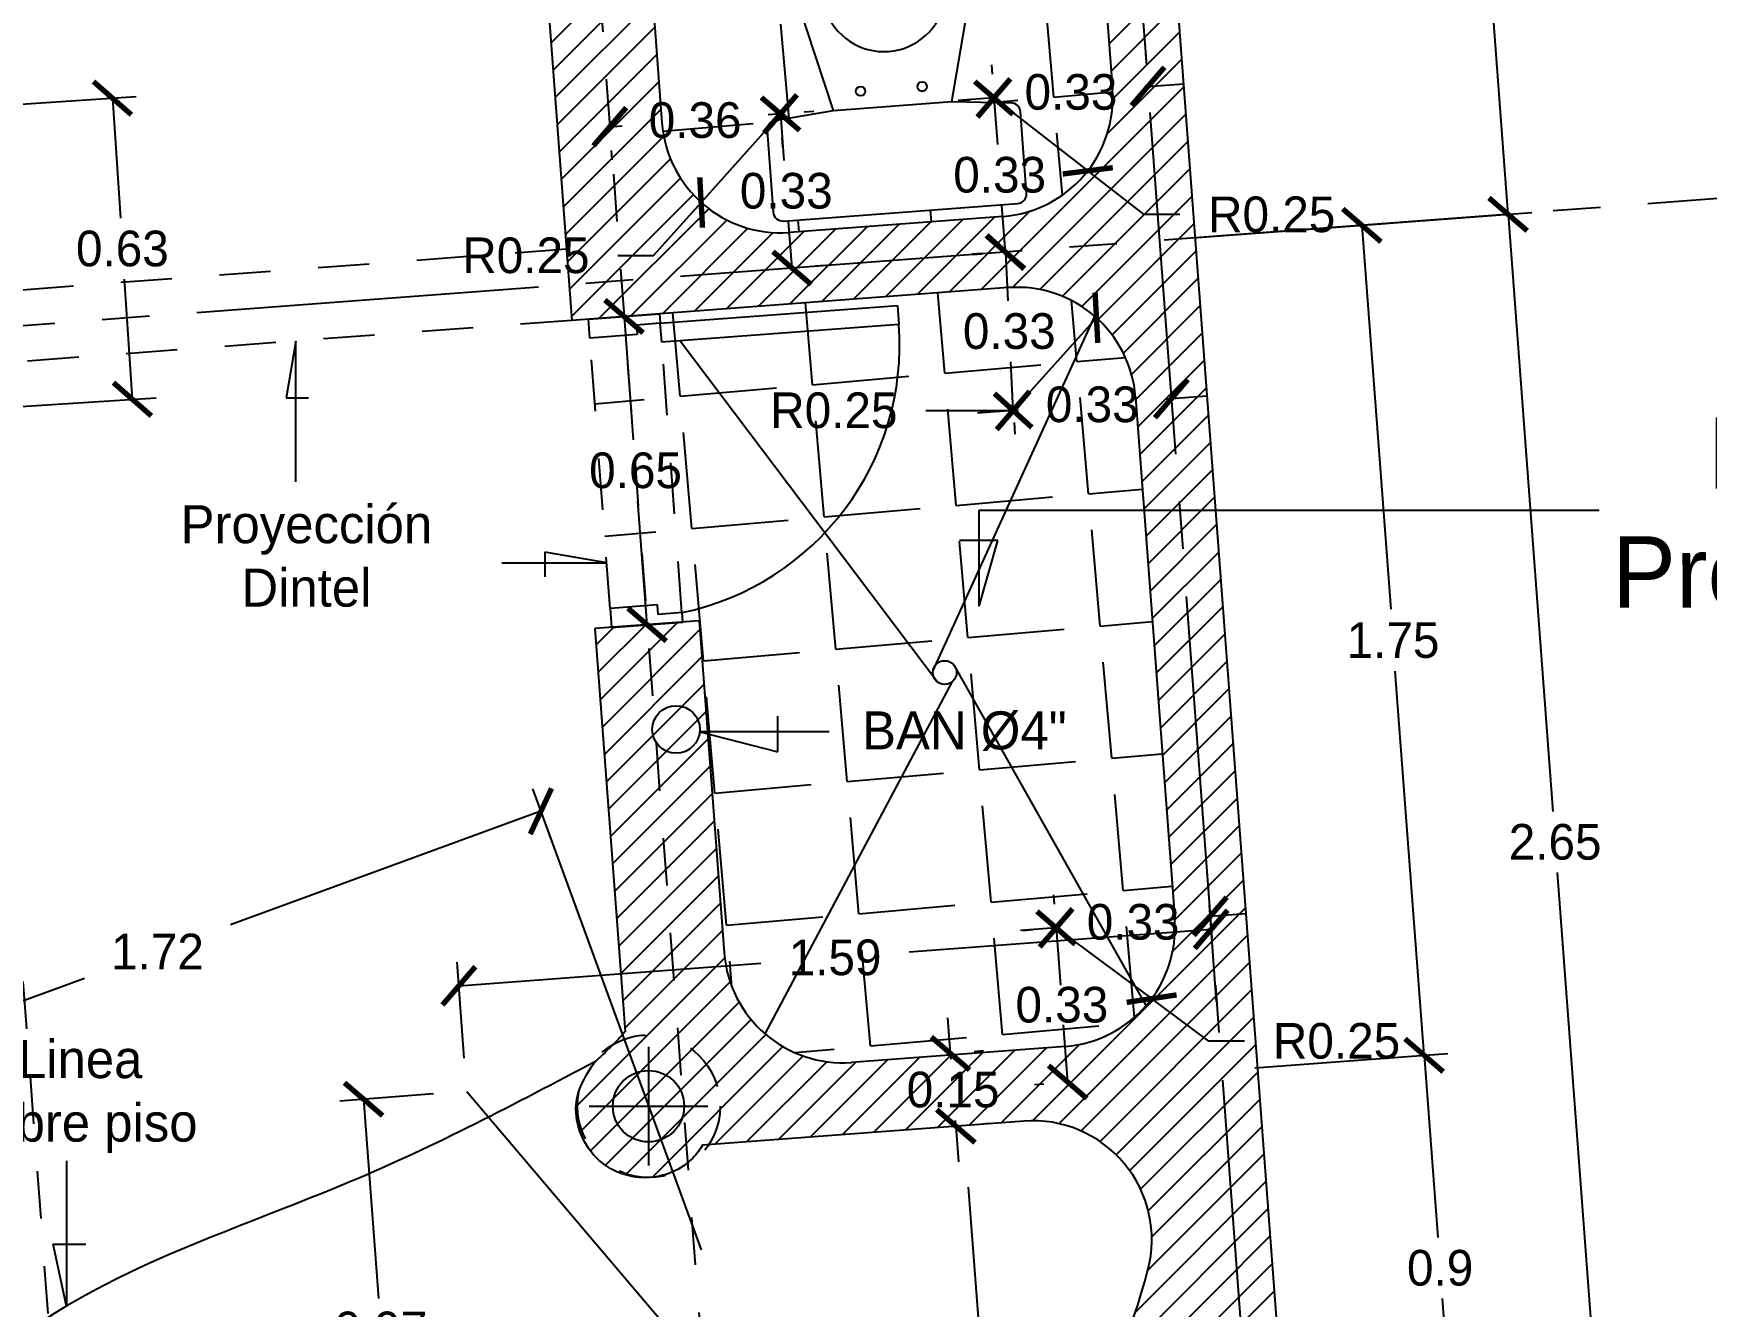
# Model space of a CAD drawing. Extents: x 132.5 to 215, y 54.5 to 129.7.
# Drawn here: x 158.165 to 161.683, y 117.435 to 120.112 of the extents above; entities that cross this region are included whole.
import ezdxf

# ---------------------------------------------------------------- set-up
doc = ezdxf.new("R2010")
doc.units = 0
doc.header["$LTSCALE"] = 0.06
doc.header["$MEASUREMENT"] = 0
doc.header["$PDMODE"] = 34
doc.header["$PDSIZE"] = -5
doc.linetypes.add('ACAD_ISO02W100', pattern=[15, 12, -3])
doc.linetypes.add('ACAD_ISO04W100', pattern=[30.5, 24, -3, 0.5, -3])
doc.layers.get('0').update_dxf_attribs({"linetype": 'CONTINUOUS'})
doc.layers.get('DEFPOINTS').update_dxf_attribs({"linetype": 'CONTINUOUS'})
for name, color, linetype in [('CARPINTERIA', 2, 'CONTINUOUS'), ('COTAS', 7, 'CONTINUOUS'), ('EJES', 1, 'ACAD_ISO04W100'), ('L005', 46, 'CONTINUOUS'), ('L01', 21, 'CONTINUOUS'), ('L02', 2, 'CONTINUOUS'), ('L025', 4, 'CONTINUOUS'), ('L05', 3, 'CONTINUOUS'), ('L07', 20, 'CONTINUOUS'), ('PROY', 9, 'ACAD_ISO02W100')]:
    doc.layers.add(name, color=color, linetype=linetype)
doc.styles.add('STYLE3', font='stylu.ttf')
doc.styles.add('STYLE4', font='stylu.ttf')
doc.dimstyles.new('ISO-25', dxfattribs={"dimtxt": 0.075, "dimasz": 0.075, "dimexe": 0.05, "dimexo": 0.07, "dimgap": 0.025, "dimtad": 0, "dimtih": 1, "dimtoh": 1, "dimdsep": 46, "dimtxsty": 'STYLE3', "dimblk1": 'ARCHTICK', "dimblk2": 'ARCHTICK', "dimsah": 1, "dimcen": 1, "dimadec": 0, "dimazin": 0, "dimtfac": 1, "dimtmove": 1, "dimatfit": 3, "dimldrblk": 'ARCHTICK', "dimfxl": 1, "dimtolj": 1, "dimtzin": 0, "dimarcsym": 0})
pattern_1 = [(5, (1.22652, 29.5673), (-0.02432735, 0.27806285), [0.203, -0.076125]), (95, (1.22652, 29.5673), (-0.27806285, -0.02432735), [0.203, -0.076125])]

# ---------------------------------------------------------------- blocks, each defined once
blk = doc.blocks.new('_ARCHTICK')
at = {"color": 0, "linetype": 'ByBlock', "const_width": 0.15}
blk.add_lwpolyline([(-0.5, -0.5), (0.5, 0.5)], dxfattribs=at)
blk = doc.blocks.new('*D75')
at = {"color": 0, "linetype": 'ByBlock'}
for p, q in [((158.3431, 87.9864), (157.9885, 88.9557)), ((158.0056, 88.9088), (157.3529, 88.67)), ((156.393, 88.3188), (157.0457, 88.5576)), ((156.7304, 87.3964), (156.3758, 88.3657))]:
    blk.add_line(p, q, dxfattribs=at)
at = {"layer": 'DEFPOINTS', "color": 0, "linetype": 'ByBlock'}
for p in [(158.0056, 88.9088), (158.3672, 87.9207), (156.7545, 87.3307)]:
    blk.add_point(p, dxfattribs=at)
at = {"color": 0, "linetype": 'ByBlock', "xscale": 0.075, "yscale": 0.075, "zscale": 0.075}
for p, rotation in [((158.0056, 88.9088), 20.09609584950125), ((156.393, 88.3188), 200.0960958495012)]:
    blk.add_blockref('_ARCHTICK', p, dxfattribs=dict(at, rotation=rotation))
at = {"color": 0, "linetype": 'ByBlock', "insert": (157.1993, 88.6138), "char_height": 0.075, "attachment_point": 5, "style": 'STYLE3'}
blk.add_mtext('\\A1;1.72', dxfattribs=at)
blk = doc.blocks.new('*D33')
at = {"color": 0, "linetype": 'ByBlock'}
for p, q in [((159.4079, 88.7577), (159.4094, 88.7378)), ((159.0839, 88.7334), (159.0853, 88.7135)), ((159.0891, 88.6636), (159.0143, 88.658)), ((159.0891, 88.6636), (159.096, 88.6641)), ((159.4132, 88.6879), (159.4063, 88.6874)), ((159.4132, 88.6879), (159.488, 88.6935))]:
    blk.add_line(p, q, dxfattribs=at)
at = {"layer": 'DEFPOINTS', "color": 0, "linetype": 'ByBlock'}
for p in [(159.0891, 88.6636), (159.4132, 88.6879), (159.4132, 88.6879)]:
    blk.add_point(p, dxfattribs=at)
at = {"color": 0, "linetype": 'ByBlock', "xscale": 0.075, "yscale": 0.075, "zscale": 0.075}
for p, rotation in [((159.4132, 88.6879), 184.2891533288215), ((159.0891, 88.6636), 4.28915332882152)]:
    blk.add_blockref('_ARCHTICK', p, dxfattribs=dict(at, rotation=rotation))
at = {"color": 0, "linetype": 'ByBlock', "insert": (159.2511, 88.6758), "char_height": 0.075, "attachment_point": 5, "style": 'STYLE3'}
blk.add_mtext('\\A1;0.33', dxfattribs=at)
blk = doc.blocks.new('*D41')
at = {"color": 0, "linetype": 'ByBlock'}
for p, q in [((159.0891, 88.6636), (159.0981, 88.5432)), ((159.0193, 88.6584), (159.0392, 88.6599)), ((159.1134, 88.3395), (159.1044, 88.4599)), ((159.0436, 88.3343), (159.0635, 88.3358))]:
    blk.add_line(p, q, dxfattribs=at)
at = {"layer": 'DEFPOINTS', "color": 0, "linetype": 'ByBlock'}
for p in [(159.0891, 88.6636), (159.1134, 88.3395), (159.1134, 88.3395)]:
    blk.add_point(p, dxfattribs=at)
at = {"color": 0, "linetype": 'ByBlock', "xscale": 0.075, "yscale": 0.075, "zscale": 0.075}
for p, rotation in [((159.0891, 88.6636), 94.2891533288315), ((159.1134, 88.3395), 274.2891533288315)]:
    blk.add_blockref('_ARCHTICK', p, dxfattribs=dict(at, rotation=rotation))
at = {"color": 0, "linetype": 'ByBlock', "insert": (159.1012, 88.5016), "char_height": 0.075, "attachment_point": 5, "style": 'STYLE3'}
blk.add_mtext('\\A1;0.33', dxfattribs=at)
blk = doc.blocks.new('*D37')
at = {"color": 0, "linetype": 'ByBlock'}
for p, q in [((157.8498, 88.3196), (158.8079, 87.1908)), ((158.9049, 87.0765), (158.8079, 87.1908)), ((159.0883, 87.0765), (158.9049, 87.0765))]:
    blk.add_line(p, q, dxfattribs=at)
at = {"layer": 'DEFPOINTS', "color": 0, "linetype": 'ByBlock'}
for p in [(157.8498, 88.3196), (158.8079, 87.1908)]:
    blk.add_point(p, dxfattribs=at)
at = {"color": 0, "linetype": 'ByBlock', "xscale": 0.075, "yscale": 0.075, "zscale": 0.075, "rotation": 130.3237514933066}
blk.add_blockref('_ARCHTICK', (158.8079, 87.1908), dxfattribs=at)
at = {"color": 0, "linetype": 'ByBlock', "insert": (159.2802, 87.0765), "char_height": 0.075, "attachment_point": 5, "style": 'STYLE3'}
blk.add_mtext('\\A1;R1.48', dxfattribs=at)
blk = doc.blocks.new('*D36')
at = {"color": 0, "linetype": 'ByBlock'}
for p, q in [((159.4267, 88.508), (159.4115, 88.7103)), ((159.4152, 88.6604), (158.7804, 88.6128)), ((157.8446, 88.3894), (157.8294, 88.5916)), ((157.8332, 88.5418), (158.468, 88.5894))]:
    blk.add_line(p, q, dxfattribs=at)
at = {"layer": 'DEFPOINTS', "color": 0, "linetype": 'ByBlock'}
for p in [(159.4152, 88.6604), (159.4319, 88.4382), (157.8498, 88.3196)]:
    blk.add_point(p, dxfattribs=at)
at = {"color": 0, "linetype": 'ByBlock', "xscale": 0.075, "yscale": 0.075, "zscale": 0.075}
for p, rotation in [((159.4152, 88.6604), 4.289153328820447), ((157.8332, 88.5418), 184.2891533288204)]:
    blk.add_blockref('_ARCHTICK', p, dxfattribs=dict(at, rotation=rotation))
at = {"color": 0, "linetype": 'ByBlock', "insert": (158.6242, 88.6011), "char_height": 0.075, "attachment_point": 5, "style": 'STYLE3'}
blk.add_mtext('\\A1;1.59', dxfattribs=at)
blk = doc.blocks.new('PUNTO')
at = {"layer": 'COTAS'}
for p, q in [((-0.0007, 0.125), (-0.0007, -0.125)), ((-0.1257, 0), (0.1243, 0))]:
    blk.add_line(p, q, dxfattribs=at)
blk.add_circle((-0.0007, 0), 0.075, dxfattribs=at)
blk = doc.blocks.new('*D48')
at = {"color": 0, "linetype": 'ByBlock'}
for p, q in [((158.8668, 88.3995), (158.8612, 88.4743)), ((158.8668, 88.3995), (158.8677, 88.3875)), ((158.9366, 88.4047), (158.9167, 88.4032)), ((158.8783, 88.2467), (158.8774, 88.2587)), ((158.8783, 88.2467), (158.8839, 88.1719)), ((158.9481, 88.2519), (158.9281, 88.2504))]:
    blk.add_line(p, q, dxfattribs=at)
at = {"layer": 'DEFPOINTS', "color": 0, "linetype": 'ByBlock'}
for p in [(158.8668, 88.3995), (158.8783, 88.2467), (158.8783, 88.2467)]:
    blk.add_point(p, dxfattribs=at)
at = {"color": 0, "linetype": 'ByBlock', "xscale": 0.075, "yscale": 0.075, "zscale": 0.075}
for p, rotation in [((158.8668, 88.3995), 274.2891533287979), ((158.8783, 88.2467), 94.28915332879782)]:
    blk.add_blockref('_ARCHTICK', p, dxfattribs=dict(at, rotation=rotation))
at = {"color": 0, "linetype": 'ByBlock', "insert": (158.8725, 88.3231), "char_height": 0.075, "attachment_point": 5, "style": 'STYLE3'}
blk.add_mtext('\\A1;0.15', dxfattribs=at)
blk = doc.blocks.new('*D45')
at = {"color": 0, "linetype": 'ByBlock'}
for p, q in [((157.78, 88.3143), (157.5828, 88.2995)), ((157.6327, 88.3033), (157.6641, 87.8842)), ((157.7054, 87.3342), (157.6739, 87.7533)), ((157.8527, 87.3452), (157.6555, 87.3304))]:
    blk.add_line(p, q, dxfattribs=at)
at = {"layer": 'DEFPOINTS', "color": 0, "linetype": 'ByBlock'}
for p in [(157.8498, 88.3196), (157.7054, 87.3342), (157.9225, 87.3504)]:
    blk.add_point(p, dxfattribs=at)
at = {"color": 0, "linetype": 'ByBlock', "xscale": 0.075, "yscale": 0.075, "zscale": 0.075}
for p, rotation in [((157.6327, 88.3033), 94.28915332881816), ((157.7054, 87.3342), 274.2891533288181)]:
    blk.add_blockref('_ARCHTICK', p, dxfattribs=dict(at, rotation=rotation))
at = {"color": 0, "linetype": 'ByBlock', "insert": (157.669, 87.8187), "char_height": 0.075, "attachment_point": 5, "style": 'STYLE3'}
blk.add_mtext('\\A1;0.97', dxfattribs=at)
blk = doc.blocks.new('*D28')
at = {"color": 0, "linetype": 'ByBlock'}
for p, q in [((159.0891, 88.6636), (159.29, 88.5148)), ((159.4105, 88.4255), (159.29, 88.5148)), ((159.4855, 88.4255), (159.4105, 88.4255))]:
    blk.add_line(p, q, dxfattribs=at)
at = {"layer": 'DEFPOINTS', "color": 0, "linetype": 'ByBlock'}
for p in [(159.0891, 88.6636), (159.29, 88.5148)]:
    blk.add_point(p, dxfattribs=at)
at = {"color": 0, "linetype": 'ByBlock', "xscale": 0.075, "yscale": 0.075, "zscale": 0.075, "rotation": 143.4648421604931}
blk.add_blockref('_ARCHTICK', (159.29, 88.5148), dxfattribs=at)
at = {"color": 0, "linetype": 'ByBlock', "insert": (159.6788, 88.4255), "char_height": 0.075, "attachment_point": 5, "style": 'STYLE3'}
blk.add_mtext('\\A1;R0.25', dxfattribs=at)
blk = doc.blocks.new('*D61')
at = {"color": 0, "linetype": 'ByBlock'}
for p, q in [((158.8884, 90.4035), (158.9083, 90.405)), ((158.9582, 90.4087), (158.9655, 90.3108)), ((158.9825, 90.0846), (158.9752, 90.1825)), ((158.9127, 90.0794), (158.9327, 90.0809))]:
    blk.add_line(p, q, dxfattribs=at)
at = {"layer": 'DEFPOINTS', "color": 0, "linetype": 'ByBlock'}
for p in [(158.9582, 90.4087), (158.9825, 90.0846), (158.9825, 90.0846)]:
    blk.add_point(p, dxfattribs=at)
at = {"color": 0, "linetype": 'ByBlock', "xscale": 0.075, "yscale": 0.075, "zscale": 0.075}
for p, rotation in [((158.9582, 90.4087), 94.2891533288315), ((158.9825, 90.0846), 274.2891533288315)]:
    blk.add_blockref('_ARCHTICK', p, dxfattribs=dict(at, rotation=rotation))
at = {"color": 0, "linetype": 'ByBlock', "insert": (158.9704, 90.2467), "char_height": 0.075, "attachment_point": 5, "style": 'STYLE3'}
blk.add_mtext('\\A1;0.33', dxfattribs=at)
blk = doc.blocks.new('*D59')
at = {"color": 0, "linetype": 'ByBlock'}
for p, q in [((158.9987, 89.7515), (159.1739, 89.9465)), ((158.815, 89.7515), (158.9987, 89.7515))]:
    blk.add_line(p, q, dxfattribs=at)
at = {"layer": 'DEFPOINTS', "color": 0, "linetype": 'ByBlock'}
for p in [(159.1739, 89.9465), (159.0068, 89.7605)]:
    blk.add_point(p, dxfattribs=at)
at = {"color": 0, "linetype": 'ByBlock', "xscale": 0.075, "yscale": 0.075, "zscale": 0.075, "rotation": 48.07205173193396}
blk.add_blockref('_ARCHTICK', (159.1739, 89.9465), dxfattribs=at)
at = {"color": 0, "linetype": 'ByBlock', "insert": (158.6217, 89.7515), "char_height": 0.075, "attachment_point": 5, "style": 'STYLE3'}
blk.add_mtext('\\A1;R0.25', dxfattribs=at)
blk = doc.blocks.new('*D58')
at = {"color": 0, "linetype": 'ByBlock'}
for p, q in [((158.9126, 90.0812), (158.9326, 90.0822)), ((158.9825, 90.0846), (158.9875, 89.9822)), ((158.9987, 89.7515), (158.9937, 89.8539)), ((158.9287, 89.7481), (158.9487, 89.749))]:
    blk.add_line(p, q, dxfattribs=at)
at = {"layer": 'DEFPOINTS', "color": 0, "linetype": 'ByBlock'}
for p in [(158.9825, 90.0846), (158.9825, 90.0846), (158.9987, 89.7515)]:
    blk.add_point(p, dxfattribs=at)
at = {"color": 0, "linetype": 'ByBlock', "xscale": 0.075, "yscale": 0.075, "zscale": 0.075}
for p, rotation in [((158.9825, 90.0846), 92.77555491926194), ((158.9987, 89.7515), 272.7755549192619)]:
    blk.add_blockref('_ARCHTICK', p, dxfattribs=dict(at, rotation=rotation))
at = {"color": 0, "linetype": 'ByBlock', "insert": (158.9906, 89.918), "char_height": 0.075, "attachment_point": 5, "style": 'STYLE3'}
blk.add_mtext('\\A1;0.33', dxfattribs=at)
blk = doc.blocks.new('*D35')
at = {"color": 0, "linetype": 'ByBlock'}
for p, q in [((159.2771, 90.5028), (159.2786, 90.4829)), ((158.953, 90.4785), (158.9545, 90.4586)), ((159.2823, 90.433), (159.2754, 90.4325)), ((159.2823, 90.433), (159.3571, 90.4386)), ((158.9582, 90.4087), (158.8834, 90.4031)), ((158.9582, 90.4087), (158.9651, 90.4092))]:
    blk.add_line(p, q, dxfattribs=at)
at = {"layer": 'DEFPOINTS', "color": 0, "linetype": 'ByBlock'}
for p in [(159.2823, 90.433), (159.2823, 90.433), (158.9582, 90.4087)]:
    blk.add_point(p, dxfattribs=at)
at = {"color": 0, "linetype": 'ByBlock', "xscale": 0.075, "yscale": 0.075, "zscale": 0.075}
for p, rotation in [((159.2823, 90.433), 184.28915332881), ((158.9582, 90.4087), 4.289153328810009)]:
    blk.add_blockref('_ARCHTICK', p, dxfattribs=dict(at, rotation=rotation))
at = {"color": 0, "linetype": 'ByBlock', "insert": (159.1203, 90.4209), "char_height": 0.075, "attachment_point": 5, "style": 'STYLE3'}
blk.add_mtext('\\A1;0.33', dxfattribs=at)
blk = doc.blocks.new('*D34')
at = {"color": 0, "linetype": 'ByBlock'}
for p, q in [((159.3315, 89.7764), (159.3202, 89.7756)), ((159.3315, 89.7764), (159.4063, 89.782)), ((158.9987, 89.7515), (158.9239, 89.7458)), ((158.9987, 89.7515), (159.01, 89.7523)), ((159.0006, 89.7262), (159.0024, 89.7016)), ((159.3334, 89.7511), (159.3353, 89.7266))]:
    blk.add_line(p, q, dxfattribs=at)
at = {"layer": 'DEFPOINTS', "color": 0, "linetype": 'ByBlock'}
for p in [(158.9953, 89.796), (159.3282, 89.8209), (159.3315, 89.7764)]:
    blk.add_point(p, dxfattribs=at)
at = {"color": 0, "linetype": 'ByBlock', "xscale": 0.075, "yscale": 0.075, "zscale": 0.075}
for p, rotation in [((158.9987, 89.7515), 4.289153328825357), ((159.3315, 89.7764), 184.2891533288253)]:
    blk.add_blockref('_ARCHTICK', p, dxfattribs=dict(at, rotation=rotation))
at = {"color": 0, "linetype": 'ByBlock', "insert": (159.1651, 89.7639), "char_height": 0.075, "attachment_point": 5, "style": 'STYLE3'}
blk.add_mtext('\\A1;0.33', dxfattribs=at)
blk = doc.blocks.new('*D30')
at = {"color": 0, "linetype": 'ByBlock'}
for p, q in [((158.9582, 90.4087), (159.1557, 90.2554)), ((159.2742, 90.1634), (159.1557, 90.2554)), ((159.3492, 90.1634), (159.2742, 90.1634))]:
    blk.add_line(p, q, dxfattribs=at)
at = {"layer": 'DEFPOINTS', "color": 0, "linetype": 'ByBlock'}
for p in [(158.9582, 90.4087), (159.1557, 90.2554)]:
    blk.add_point(p, dxfattribs=at)
at = {"color": 0, "linetype": 'ByBlock', "xscale": 0.075, "yscale": 0.075, "zscale": 0.075, "rotation": 142.1745621230208}
blk.add_blockref('_ARCHTICK', (159.1557, 90.2554), dxfattribs=at)
at = {"color": 0, "linetype": 'ByBlock', "insert": (159.5425, 90.1634), "char_height": 0.075, "attachment_point": 5, "style": 'STYLE3'}
blk.add_mtext('\\A1;R0.25', dxfattribs=at)
blk = doc.blocks.new('S-ROY-P')
for p, q in [((-0.267, -0.03), (-0.267, -0.2019)), ((0.247, -0.01), (-0.247, -0.01)), ((0.267, -0.2019), (0.267, -0.03)), ((-0.125, -0.234), (-0.249, -0.2218)), ((-0.125, -0.234), (-0.1825, -0.4669)), ((0.125, -0.234), (-0.125, -0.234)), ((0.249, -0.2218), (0.125, -0.234)), ((0.125, -0.234), (0.1825, -0.4669)), ((-0.134, -0.4789), (-0.1261, -0.4475)), ((0.134, -0.4789), (0.1261, -0.4475)), ((0.1261, -0.4475), (0.1261, -0.4475))]:
    blk.add_line(p, q)
for centre in [(-0.065, -0.27), (0.065, -0.27)]:
    blk.add_circle(centre, 0.01)
for centre, radius, start, end in [((-0.247, -0.03), 0.02, 90, 180), ((0.247, -0.03), 0.02, 0, 90), ((-0.247, -0.2019), 0.02, 180, 264.3693), ((0.247, -0.2019), 0.02, 275.6307, 0), ((0, -0.479), 0.13, 90, 165.9713), ((0, -0.479), 0.13, 14.0287, 90), ((0, -0.512), 0.188, 166.1294, 13.8706), ((0, -0.512), 0.138, 166.1294, 270), ((0, -0.512), 0.138, 270, 13.8706)]:
    blk.add_arc(centre, radius, start, end)
blk = doc.blocks.new('*D69')
at = {"color": 0, "linetype": 'ByBlock'}
for p, q in [((158.1106, 89.944), (158.1305, 89.9455)), ((158.1804, 89.9492), (158.1999, 89.6896)), ((158.229, 89.3011), (158.2095, 89.5608)), ((158.1592, 89.2958), (158.1791, 89.2973))]:
    blk.add_line(p, q, dxfattribs=at)
at = {"layer": 'DEFPOINTS', "color": 0, "linetype": 'ByBlock'}
for p in [(158.1804, 89.9492), (158.229, 89.3011), (158.229, 89.3011)]:
    blk.add_point(p, dxfattribs=at)
at = {"color": 0, "linetype": 'ByBlock', "xscale": 0.075, "yscale": 0.075, "zscale": 0.075}
for p, rotation in [((158.1804, 89.9492), 94.28915332882221), ((158.229, 89.3011), 274.2891533288222)]:
    blk.add_blockref('_ARCHTICK', p, dxfattribs=dict(at, rotation=rotation))
at = {"color": 0, "linetype": 'ByBlock', "insert": (158.2047, 89.6252), "char_height": 0.075, "attachment_point": 5, "style": 'STYLE3'}
blk.add_mtext('\\A1;0.65', dxfattribs=at)
blk = doc.blocks.new('*D68')
at = {"color": 0, "linetype": 'ByBlock'}
for p, q in [((156.8486, 90.3912), (157.1545, 90.4115)), ((157.1046, 90.4082), (157.1213, 90.1558)), ((157.1465, 89.7751), (157.1298, 90.0274)), ((156.8905, 89.7582), (157.1964, 89.7784))]:
    blk.add_line(p, q, dxfattribs=at)
at = {"layer": 'DEFPOINTS', "color": 0, "linetype": 'ByBlock'}
for p in [(156.7788, 90.3866), (157.1465, 89.7751), (156.8206, 89.7535)]:
    blk.add_point(p, dxfattribs=at)
at = {"color": 0, "linetype": 'ByBlock', "xscale": 0.075, "yscale": 0.075, "zscale": 0.075}
for p, rotation in [((157.1046, 90.4082), 93.78258781959275), ((157.1465, 89.7751), 273.7825878195928)]:
    blk.add_blockref('_ARCHTICK', p, dxfattribs=dict(at, rotation=rotation))
at = {"color": 0, "linetype": 'ByBlock', "insert": (157.1255, 90.0916), "char_height": 0.075, "attachment_point": 5, "style": 'STYLE3'}
blk.add_mtext('\\A1;0.63', dxfattribs=at)
blk = doc.blocks.new('*D62')
at = {"color": 0, "linetype": 'ByBlock'}
for p, q in [((158.5095, 90.3751), (158.5168, 90.2771)), ((158.5793, 90.3803), (158.5593, 90.3788)), ((158.5338, 90.051), (158.5264, 90.1489)), ((158.6036, 90.0562), (158.5836, 90.0547))]:
    blk.add_line(p, q, dxfattribs=at)
at = {"layer": 'DEFPOINTS', "color": 0, "linetype": 'ByBlock'}
for p in [(158.5095, 90.3751), (158.5338, 90.051), (158.5338, 90.051)]:
    blk.add_point(p, dxfattribs=at)
at = {"color": 0, "linetype": 'ByBlock', "xscale": 0.075, "yscale": 0.075, "zscale": 0.075}
for p, rotation in [((158.5095, 90.3751), 94.2891533288315), ((158.5338, 90.051), 274.2891533288315)]:
    blk.add_blockref('_ARCHTICK', p, dxfattribs=dict(at, rotation=rotation))
at = {"color": 0, "linetype": 'ByBlock', "insert": (158.5216, 90.213), "char_height": 0.075, "attachment_point": 5, "style": 'STYLE3'}
blk.add_mtext('\\A1;0.33', dxfattribs=at)
blk = doc.blocks.new('*D60')
at = {"color": 0, "linetype": 'ByBlock'}
for p, q in [((158.5095, 90.3751), (158.3426, 90.1889)), ((158.2424, 90.0772), (158.3426, 90.1889)), ((158.1674, 90.0772), (158.2424, 90.0772))]:
    blk.add_line(p, q, dxfattribs=at)
at = {"layer": 'DEFPOINTS', "color": 0, "linetype": 'ByBlock'}
for p in [(158.5095, 90.3751), (158.3426, 90.1889)]:
    blk.add_point(p, dxfattribs=at)
at = {"color": 0, "linetype": 'ByBlock', "xscale": 0.075, "yscale": 0.075, "zscale": 0.075, "rotation": 48.12254380582848}
blk.add_blockref('_ARCHTICK', (158.3426, 90.1889), dxfattribs=at)
at = {"color": 0, "linetype": 'ByBlock', "insert": (157.9741, 90.0772), "char_height": 0.075, "attachment_point": 5, "style": 'STYLE3'}
blk.add_mtext('\\A1;R0.25', dxfattribs=at)
blk = doc.blocks.new('*D55')
at = {"color": 0, "linetype": 'ByBlock'}
for p, q in [((158.5095, 90.3751), (158.4832, 90.3731)), ((158.1505, 90.3481), (158.1768, 90.3501)), ((158.5147, 90.3052), (158.5132, 90.3252)), ((158.1557, 90.2783), (158.1542, 90.2983))]:
    blk.add_line(p, q, dxfattribs=at)
at = {"layer": 'DEFPOINTS', "color": 0, "linetype": 'ByBlock'}
for p in [(158.5095, 90.3751), (158.1505, 90.3481), (158.1505, 90.3481)]:
    blk.add_point(p, dxfattribs=at)
at = {"color": 0, "linetype": 'ByBlock', "xscale": 0.075, "yscale": 0.075, "zscale": 0.075}
for p, rotation in [((158.1505, 90.3481), 184.2891533288109), ((158.5095, 90.3751), 4.289153328810889)]:
    blk.add_blockref('_ARCHTICK', p, dxfattribs=dict(at, rotation=rotation))
at = {"color": 0, "linetype": 'ByBlock', "insert": (158.33, 90.3616), "char_height": 0.075, "attachment_point": 5, "style": 'STYLE3'}
blk.add_mtext('\\A1;0.36', dxfattribs=at)
blk = doc.blocks.new('*D190')
at = {"color": 0, "linetype": 'ByBlock'}
for p, q in [((159.3764, 90.1142), (159.782, 90.1446)), ((159.7321, 90.1408), (159.7927, 89.3335)), ((159.863, 88.3957), (159.8024, 89.2031)), ((159.5073, 88.3691), (159.9129, 88.3995))]:
    blk.add_line(p, q, dxfattribs=at)
at = {"layer": 'DEFPOINTS', "color": 0, "linetype": 'ByBlock'}
for p in [(159.3066, 90.1089), (159.863, 88.3957), (159.4375, 88.3638)]:
    blk.add_point(p, dxfattribs=at)
at = {"color": 0, "linetype": 'ByBlock', "xscale": 0.075, "yscale": 0.075, "zscale": 0.075}
for p, rotation in [((159.7321, 90.1408), 94.28915332881647), ((159.863, 88.3957), 274.2891533288165)]:
    blk.add_blockref('_ARCHTICK', p, dxfattribs=dict(at, rotation=rotation))
at = {"color": 0, "linetype": 'ByBlock', "insert": (159.7976, 89.2683), "char_height": 0.075, "attachment_point": 5, "style": 'STYLE3'}
blk.add_mtext('\\A1;1.75', dxfattribs=at)
blk = doc.blocks.new('*D189')
at = {"color": 0, "linetype": 'ByBlock'}
for p, q in [((160.0395, 90.1639), (160.1337, 88.9081)), ((160.2375, 87.5241), (160.1433, 88.7799)), ((159.5744, 87.4743), (160.2874, 87.5278))]:
    blk.add_line(p, q, dxfattribs=at)
at = {"layer": 'DEFPOINTS', "color": 0, "linetype": 'ByBlock'}
for p in [(159.3066, 90.1089), (160.2375, 87.5241), (159.5046, 87.4691)]:
    blk.add_point(p, dxfattribs=at)
at = {"color": 0, "linetype": 'ByBlock', "xscale": 0.075, "yscale": 0.075, "zscale": 0.075}
for p, rotation in [((160.0395, 90.1639), 94.28915332881404), ((160.2375, 87.5241), 274.2891533288141)]:
    blk.add_blockref('_ARCHTICK', p, dxfattribs=dict(at, rotation=rotation))
at = {"color": 0, "linetype": 'ByBlock', "insert": (160.1385, 88.844), "char_height": 0.075, "attachment_point": 5, "style": 'STYLE3'}
blk.add_mtext('\\A1;2.65', dxfattribs=at)
blk = doc.blocks.new('*D191')
at = {"color": 0, "linetype": 'ByBlock'}
for p, q in [((159.863, 88.3957), (159.8918, 88.0124)), ((159.9301, 87.501), (159.9014, 87.8844)), ((159.5744, 87.4743), (159.98, 87.5048))]:
    blk.add_line(p, q, dxfattribs=at)
at = {"layer": 'DEFPOINTS', "color": 0, "linetype": 'ByBlock'}
for p in [(159.4375, 88.3638), (159.5046, 87.4691), (159.9301, 87.501)]:
    blk.add_point(p, dxfattribs=at)
at = {"color": 0, "linetype": 'ByBlock', "xscale": 0.075, "yscale": 0.075, "zscale": 0.075}
for p, rotation in [((159.863, 88.3957), 94.28915332881647), ((159.9301, 87.501), 274.2891533288165)]:
    blk.add_blockref('_ARCHTICK', p, dxfattribs=dict(at, rotation=rotation))
at = {"color": 0, "linetype": 'ByBlock', "insert": (159.8966, 87.9484), "char_height": 0.075, "attachment_point": 5, "style": 'STYLE3'}
blk.add_mtext('\\A1;0.9', dxfattribs=at)
blk = doc.blocks.new('*D188')
at = {"color": 0, "linetype": 'ByBlock'}
for p, q in [((159.9086, 91.909), (159.9692, 91.1016)), ((160.0395, 90.1639), (159.979, 90.9713)), ((159.3764, 90.1142), (160.0894, 90.1676))]:
    blk.add_line(p, q, dxfattribs=at)
at = {"layer": 'DEFPOINTS', "color": 0, "linetype": 'ByBlock'}
for p in [(159.1757, 91.854), (160.0395, 90.1639), (159.3066, 90.1089)]:
    blk.add_point(p, dxfattribs=at)
at = {"color": 0, "linetype": 'ByBlock', "xscale": 0.075, "yscale": 0.075, "zscale": 0.075}
for p, rotation in [((159.9086, 91.909), 94.28915332881404), ((160.0395, 90.1639), 274.2891533288141)]:
    blk.add_blockref('_ARCHTICK', p, dxfattribs=dict(at, rotation=rotation))
at = {"color": 0, "linetype": 'ByBlock', "insert": (159.9741, 91.0364), "char_height": 0.075, "attachment_point": 5, "style": 'STYLE3'}
blk.add_mtext('\\A1;1.75', dxfattribs=at)
blk = doc.blocks.new('CT2')
at = {"layer": 'L07'}
blk.add_line((5.7991, -6.5304), (5.9574, -8.6418), dxfattribs=at)
blk = doc.blocks.new('P65CM')
at = {"layer": 'CARPINTERIA'}
for p, q in [((0, 0.65), (0.15, 0.65)), ((0, 0.61), (0, 0.65)), ((0.15, 0.65), (0.15, 0.63)), ((0.1, 0.61), (0, 0.61)), ((0.1, 0.63), (0.1, 0.61)), ((0.15, 0.63), (0.1, 0.63)), ((0.15, 0.63), (0.65, 0.63)), ((0.15, 0.59), (0.15, 0.63)), ((0.65, 0.63), (0.65, 0.59)), ((0.65, 0.59), (0.15, 0.59)), ((0, 0.04), (0, 0)), ((0.1, 0.04), (0, 0.04)), ((0.1, 0.02), (0.1, 0.04)), ((0, 0), (0.15, 0)), ((0.15, 0.02), (0.1, 0.02)), ((0.15, 0), (0.15, 0.02))]:
    blk.add_line(p, q, dxfattribs=at)
blk.add_arc((0.0751, 0.59), 0.5749, 277.486, 0, dxfattribs=at)
blk = doc.blocks.new('BLO1')
at = {"layer": 'CARPINTERIA', "rotation": 4.289153328810676}
blk.add_blockref('P65CM', (2.5824, -5.3532), dxfattribs=at)

msp = doc.modelspace()

# ---------------------------------------------------------------- hatches: boundary and pattern name
at = {"layer": 'L005'}
h = msp.add_hatch(dxfattribs=at)
h.set_pattern_fill('ANSI31,_O', color=256, scale=0.35)
h.set_pattern_definition([(45, (1.22652, 29.567298), (-0.030935922, 0.030935922), [])])
h.paths.add_polyline_path([(156.9734, 122.552), (157.1585, 122.552, 0.414214), (157.2335, 122.627, 0.414214), (157.1585, 122.702), (156.9734, 122.702, 0.414214), (156.7234, 122.452), (156.7234, 121.0787, 0.436313), (156.804, 121.0039, 0.382056), (156.8734, 121.0761), (156.8734, 122.452, -0.414214)], flags=17)
edge = h.paths.add_edge_path()
edge.add_arc((154.4441, 118.6931), 0.45, 94.332, 175.7108)
edge.add_line((153.9953, 118.7267), (153.8528, 116.8268))
edge.add_arc((153.9027, 116.8231), 0.05, 175.7108, 270)
edge.add_line((153.9027, 116.7731), (154.0358, 116.7731))
edge.add_arc((154.0358, 116.6231), 0.15, 4.2892, 90, ccw=False)
edge.add_line((154.1854, 116.6343), (154.199, 116.4521))
edge.add_arc((154.0495, 116.4409), 0.15, -90, 4.2892, ccw=False)
edge.add_line((154.0495, 116.2909), (153.8239, 116.2909))
edge.add_arc((153.8239, 116.4409), 0.15, 175.7108, 270, ccw=False)
edge.add_line((153.6743, 116.4521), (154.231, 123.8746))
edge.add_arc((154.6797, 123.8409), 0.45, 90, 175.7108, ccw=False)
edge.add_line((154.6797, 124.2909), (159.8447, 124.2909))
edge.add_arc((159.8447, 123.8409), 0.45, 4.2892, 90, ccw=False)
edge.add_line((160.2935, 123.8746), (160.7946, 117.1926))
edge.add_arc((160.645, 117.1814), 0.15, -90, 4.2892, ccw=False)
edge.add_line((160.645, 117.0314), (160.5373, 117.0314))
edge.add_arc((160.5373, 116.8814), 0.15, 90, 145.7572)
edge.add_arc((159.0638, 117.8844), 1.6325, 283.0449, 325.7572, ccw=False)
edge.add_arc((159.415, 116.3409), 0.05, 200.2733, 290.2733, ccw=False)
edge.add_line((159.3681, 116.3236), (159.3595, 116.3467))
edge.add_arc((159.4299, 116.3727), 0.075, 110.3989, 200.2733, ccw=False)
edge.add_arc((159.0764, 117.8869), 1.4805, 282.7751, 345.3388)
edge.add_arc((160.2668, 117.5754), 0.25, 345.3388, 454.2892)
edge.add_line((160.2481, 117.8247), (159.5719, 117.774))
edge.add_spline(control_points=[(159.5719, 117.774), (159.5662, 117.7641), (159.5396, 117.7269), (159.4487, 117.6891), (159.3284, 117.7405), (159.2902, 117.8649), (159.3295, 117.9249), (159.3454, 117.9491)], knot_values=[0.08343, 0.08343, 0.08343, 0.08343, 0.118113, 0.223811, 0.345056, 0.46956, 0.554104, 0.554104, 0.554104, 0.554104], degree=3, periodic=0)
edge.add_spline(control_points=[(159.3454, 117.9491), (159.3677, 117.9697), (159.3901, 117.9902), (159.4094, 118.0128)], knot_values=[0.120352, 0.120352, 0.120352, 0.120352, 0.21016, 0.21016, 0.21016, 0.21016], degree=3, periodic=0)
edge.add_line((159.4094, 118.0128), (159.3458, 118.8601))
edge.add_line((159.3458, 118.8601), (159.5652, 118.8766))
edge.add_line((159.5652, 118.8766), (159.6176, 118.1786))
edge.add_arc((159.8669, 118.1973), 0.25, 184.2892, 274.2892)
edge.add_line((159.8856, 117.948), (160.3343, 117.9816))
edge.add_arc((160.3156, 118.2309), 0.25, 274.2892, 364.2892)
edge.add_line((160.5649, 118.2496), (160.4826, 119.3465))
edge.add_arc((160.2333, 119.3278), 0.25, 4.2892, 94.2892)
edge.add_line((160.2146, 119.5771), (159.2972, 119.5083))
edge.add_line((159.2972, 119.5083), (159.2149, 120.6052))
edge.add_line((159.2149, 120.6052), (159.4343, 120.6217))
edge.add_line((159.4343, 120.6217), (159.4867, 119.9237))
edge.add_arc((159.736, 119.9424), 0.25, 184.2892, 274.2892)
edge.add_line((159.7547, 119.6931), (160.2034, 119.7267))
edge.add_arc((160.1847, 119.976), 0.25, 274.2892, 364.2892)
edge.add_line((160.434, 119.9947), (160.3518, 121.0916))
edge.add_arc((160.1025, 121.0729), 0.25, 4.2892, 94.2892)
edge.add_line((160.0838, 121.3222), (157.9428, 121.1617))
edge.add_arc((157.9484, 121.0869), 0.075, 94.2892, 180)
edge.add_line((157.8734, 121.0869), (157.8734, 121.0842))
edge.add_arc((157.7983, 121.0815), 0.0751, -85.684, 2.0454, ccw=False)
edge.add_arc((157.7984, 121.0814), 0.075, 180, 274.2892, ccw=False)
edge.add_line((157.7234, 121.0814), (157.7234, 121.2956))
edge.add_line((157.7234, 121.2956), (159.8731, 121.4568))
edge.add_arc((159.8394, 121.9056), 0.45, 274.2892, 364.2892)
edge.add_line((160.2882, 121.9392), (160.1439, 123.8634))
edge.add_arc((159.8447, 123.8409), 0.3, 4.2892, 89.9906)
edge.add_line((159.8448, 124.1409), (157.2833, 124.1413))
edge.add_arc((157.2833, 124.0666), 0.0748, 89.9906, 180)
edge.add_line((157.2085, 124.0666), (157.2085, 123.9768))
edge.add_arc((157.1337, 123.9768), 0.0748, 270, 360, ccw=False)
edge.add_line((157.1337, 123.902), (156.873, 123.902))
edge.add_arc((156.873, 124.0516), 0.1496, 180, 270, ccw=False)
edge.add_line((156.7234, 124.0516), (156.7234, 124.1409))
edge.add_line((156.7234, 124.1409), (154.6797, 124.1409))
edge.add_arc((154.6797, 123.8409), 0.3, 90, 175.7108)
edge.add_line((154.3806, 123.8634), (154.1891, 121.3101))
edge.add_line((154.1891, 121.3101), (154.1891, 121.1373))
edge.add_line((154.1891, 121.1373), (154.1761, 121.1373))
edge.add_line((154.1761, 121.1373), (154.0574, 119.5539))
edge.add_arc((154.3067, 119.5352), 0.25, 175.7108, 274.2892)
edge.add_line((154.3254, 119.2859), (154.965, 119.3338))
edge.add_arc((154.965, 119.2588), 0.075, 0, 90, ccw=False)
edge.add_arc((154.965, 119.2588), 0.075, 274.3106, 360, ccw=False)
edge.add_line((154.9706, 119.184), (154.4101, 119.1418))
h = msp.add_hatch(dxfattribs=at)
h.set_pattern_fill('ANGLE,_O', color=256, scale=1.015, angle=5)
h.set_pattern_definition(pattern_1)
h.paths.add_polyline_path([(159.2469, 120.6477), (159.3466, 120.6552), (159.3481, 120.6353), (159.3979, 120.639), (159.3553, 121.2074), (159.3523, 121.2473), (159.3025, 121.2436), (159.3039, 121.2236), (159.2042, 121.2161)])
h.paths.add_polyline_path([(159.3979, 120.639, 0.376443), (159.8539, 121.2448), (159.3553, 121.2074)], flags=16)
h.paths.add_polyline_path([(159.3979, 120.639), (159.3994, 120.6191), (159.4343, 120.6217), (159.4867, 119.9237, 0.414214), (159.7547, 119.6931), (160.2034, 119.7267, 0.414214), (160.434, 119.9947), (160.3518, 121.0916, 0.414214), (160.0838, 121.3222), (159.3508, 121.2673), (159.3523, 121.2473), (159.8509, 121.2847), (159.8539, 121.2448, -0.376443)])
h.paths.add_polyline_path([(160.2414, 121.1596, -0.414214), (160.3271, 121.0859), (160.3525, 120.7468, -0.414214), (160.2788, 120.661, -1.08)], flags=16)
h.paths.add_polyline_path([(160.1994, 120.9039, -1), (160.1494, 120.9039, -1)], flags=0)
h.paths.add_polyline_path([(160.308, 120.9308, -1.175382), (160.3105, 120.8973), (160.2238, 120.8978, -0.922623), (160.2223, 120.9174)], flags=0)
h.paths.add_polyline_path([(160.3303, 121.0008, -1), (160.2863, 121.0008, -1)], flags=0)
h.paths.add_polyline_path([(160.3432, 120.8281, -1), (160.2992, 120.8281, -1)], flags=0)
h.paths.add_polyline_path([(160.1364, 120.205), (160.0964, 119.9684), (160.221, 119.9655, -0.385714), (160.2404, 119.947), (160.2533, 119.7756, -0.414214), (160.2348, 119.7541), (159.7422, 119.7172, -0.414214), (159.7208, 119.7356), (159.7079, 119.907, -0.385714), (159.7244, 119.9282), (159.8471, 119.9497), (159.7724, 120.1777, -1.276967)], flags=16)
h.paths.add_polyline_path([(160.0869, 120.2125), (160.0816, 120.1814, -0.344187), (159.9632, 120.0737, -0.344187), (159.8301, 120.1625), (159.8201, 120.1925, -0.488742), (159.9407, 120.3739, -0.488742)], flags=0)
h.paths.add_polyline_path([(160.0439, 119.9998, -1.000001), (160.0239, 119.9998, -1.000001)], flags=0)
h.paths.add_polyline_path([(159.9143, 119.9901, -1.000001), (159.8943, 119.9901, -1.000001)], flags=0)
h.paths.add_polyline_path([(159.5341, 120.7749), (160.2587, 120.7749), (160.2587, 120.4689), (159.5341, 120.4689)], flags=25)
h = msp.add_hatch(dxfattribs=at)
h.set_pattern_fill('ANGLE,_O', color=256, scale=1.015, angle=5)
h.set_pattern_definition(pattern_1)
h.paths.add_polyline_path([(160.4826, 119.3465, 0.414214), (160.2146, 119.5771), (159.3321, 119.5109), (159.3807, 118.8628), (159.5652, 118.8766), (159.6176, 118.1786, 0.414214), (159.8856, 117.948), (160.3343, 117.9816, 0.414214), (160.5649, 118.2496)])

# ---------------------------------------------------------------- linework, layer by layer
at = {"layer": 'COTAS'}
for p, q in [((158.7166, 119.4648), (158.6963, 119.3457)), ((158.7166, 119.1686), (158.7166, 119.4648)), ((158.6963, 119.3457), (158.7437, 119.3457)), ((160.154, 119.1089), (161.4575, 119.1089)), ((160.154, 118.9072), (160.154, 119.1089)), ((160.1929, 119.0457), (160.1126, 119.0457)), ((160.154, 118.9072), (160.1929, 119.0457)), ((159.1497, 118.9986), (159.3705, 118.9986)), ((159.2404, 119.0209), (159.2404, 118.969)), ((159.3705, 118.9986), (159.2404, 119.0209)), ((159.7303, 118.6012), (159.7303, 118.6761)), ((159.5661, 118.6433), (159.7303, 118.6012)), ((159.8382, 118.6433), (159.5661, 118.6433)), ((158.2348, 117.741), (158.2348, 117.4357)), ((158.2066, 117.566), (158.275, 117.566)), ((158.2348, 117.4357), (158.2066, 117.566))]:
    msp.add_line(p, q, dxfattribs=at)
at = {"layer": 'EJES', "ltscale": 0.5}
for p, q in [((160.0552, 126.048), (161.0495, 112.7909)), ((162.2782, 119.8071), (152.1867, 119.0502))]:
    msp.add_line(p, q, dxfattribs=at)
at = {"layer": 'EJES', "ltscale": 0.025}
for p, q in [((159.205, 122.209), (159.8033, 114.2314)), ((157.8438, 122.1069), (158.4421, 114.1293))]:
    msp.add_line(p, q, dxfattribs=at)
msp.add_circle((159.4591, 117.8559), 0.15, dxfattribs=at)
at = {"layer": 'L01'}
for p, q in [((160.3964, 119.5173), (160.0566, 118.7718)), ((159.5247, 119.4652), (160.0661, 118.7479)), ((160.5051, 118.0678), (160.1023, 118.7812)), ((159.7038, 118.0078), (160.0978, 118.749))]:
    msp.add_line(p, q, dxfattribs=at)
msp.add_circle((160.0813, 118.7677), 0.025, dxfattribs=at)
msp.add_spline([(159.3454, 117.9491), (158.8306, 117.6967), (157.9919, 117.2285), (157.8448, 116.9742)], degree=3, dxfattribs=at)
at = {"layer": 'L02'}
msp.add_circle((159.5164, 118.6481), 0.05, dxfattribs=at)
at = {"layer": 'L05'}
for p, q in [((160.2935, 123.8746), (160.7946, 117.1926)), ((160.3518, 121.0916), (160.434, 119.9947)), ((159.4343, 120.6217), (159.4867, 119.9237)), ((159.2149, 120.6052), (159.2972, 119.5083)), ((160.2034, 119.7267), (159.7547, 119.6931)), ((160.2146, 119.5771), (159.2972, 119.5083)), ((160.4826, 119.3465), (160.5649, 118.2496)), ((159.5652, 118.8766), (159.3458, 118.8601)), ((159.3458, 118.8601), (159.4094, 118.0128)), ((159.5652, 118.8766), (159.6176, 118.1786)), ((160.3343, 117.9816), (159.8856, 117.948)), ((160.2481, 117.8247), (159.5719, 117.774))]:
    msp.add_line(p, q, dxfattribs=at)
for centre, radius, start, end in [((160.1847, 119.976), 0.25, 274.2892, 4.2892), ((159.736, 119.9424), 0.25, 184.2892, 274.2892), ((160.2333, 119.3278), 0.25, 4.2892, 94.2892), ((160.3156, 118.2309), 0.25, 274.2892, 4.2892), ((159.8669, 118.1973), 0.25, 184.2892, 274.2892), ((160.2668, 117.5754), 0.25, 345.3388, 94.2892), ((159.0764, 117.8869), 1.4805, 282.7751, 345.3388)]:
    msp.add_arc(centre, radius, start, end, dxfattribs=at)
msp.add_open_spline([(159.4094, 118.0128), (159.3901, 117.9902), (159.3677, 117.9697), (159.3454, 117.9491)], degree=3, dxfattribs=at)
msp.add_open_spline([(159.5719, 117.774), (159.5662, 117.7641), (159.5396, 117.7269), (159.4487, 117.6891), (159.3284, 117.7405), (159.2902, 117.8649), (159.3295, 117.9249), (159.3454, 117.9491)], degree=3, knots=[0.0834302, 0.0834302, 0.0834302, 0.0834302, 0.1181125, 0.2238113, 0.345056, 0.4695595, 0.5541039, 0.5541039, 0.5541039, 0.5541039], dxfattribs=at)
at = {"layer": 'PROY', "ltscale": 0.15}
for p, q in [((159.286, 119.6579), (158.1093, 119.5696)), ((159.2972, 119.5083), (158.1205, 119.4201))]:
    msp.add_line(p, q, dxfattribs=at)
at = {"layer": 'PROY', "linetype": 'ACAD_ISO02W100', "ltscale": 0.15}
for p, q in [((159.3777, 118.9026), (159.3351, 119.4711)), ((159.5288, 118.8939), (159.4862, 119.4623))]:
    msp.add_line(p, q, dxfattribs=at)

# ---------------------------------------------------------------- block references
at = {"layer": 'COTAS'}
msp.add_blockref('PUNTO', (159.4591, 117.8559), dxfattribs=at)
at = {"layer": 'L02'}
msp.add_blockref('BLO1', (156.7984, 124.2159), dxfattribs=at)
at = {"layer": 'L025', "rotation": 184.2891533288222}
msp.add_blockref('S-ROY-P', (159.9893, 119.7257), dxfattribs=at)
at = {"layer": 'L07'}
msp.add_blockref('CT2', (154.3318, 124.2159), dxfattribs=at)

# ---------------------------------------------------------------- texts
at = {"layer": 'COTAS', "char_height": 0.08, "style": 'STYLE4'}
for s, insert, attachment_point in [('Proyección\\PDintel', (158.739, 119.1197), 2), ('BAN %%c4"', (160.1227, 118.6031), 8), ('Linea \\Psobre piso', (158.2633, 117.9949), 2)]:
    msp.add_mtext(s, dxfattribs=dict(at, insert=insert, attachment_point=attachment_point))
at = {"layer": 'L025', "insert": (161.9757, 119.3041), "char_height": 0.15, "attachment_point": 2, "style": 'STYLE3'}
msp.add_mtext('Ducha\\PProvisional', dxfattribs=at)

# ---------------------------------------------------------------- dimensions: what is measured, and where the dimension line sits
at = {"layer": 'COTAS'}
for base, p1, p2, picture, middle in [((161.266, 119.7312), (160.4022, 121.4213), (160.5331, 119.6762), '*D188', (161.2006, 120.6037)), ((161.464, 117.0914), (160.5331, 119.6762), (160.7311, 117.0364), '*D189', (161.365, 118.4113)), ((161.1566, 117.0683), (160.664, 117.9311), (160.7311, 117.0364), '*D191', (161.1231, 117.5157))]:
    dim = msp.add_linear_dim(base=base, p1=p1, p2=p2, angle=274.2892, dimstyle='ISO-25', override={"dimscale": 1, "dimse1": 1}, dxfattribs=at)
    dim.commit()
    dim.dimension.update_dxf_attribs({"geometry": picture, "text_midpoint": middle, "insert": (1.2265, 29.5673)})
for p1, p2, distance, override, picture, middle in [((160.1847, 119.976), (160.5088, 120.0003), 0, {"dimgap": 0.025}, '*D35', (160.3468, 119.9882)), ((158.0053, 119.9539), (158.0471, 119.3208), 0.3266, {"dimdle": 0, "dimse1": 0, "dimse2": 0}, '*D68', (158.3521, 119.6589)), ((160.1847, 119.976), (160.209, 119.6519), 0, {"dimgap": 0.025}, '*D61', (160.1969, 119.814)), ((160.5331, 119.6762), (160.664, 117.9311), 0.4267, {"dimscale": 1}, '*D190', (161.0241, 118.8356)), ((159.4069, 119.5165), (159.4555, 118.8684), 0, {"dimdle": 0, "dimse1": 0, "dimse2": 0}, '*D69', (159.4312, 119.1925)), ((160.2218, 119.3633), (160.5547, 119.3882), -0.0446, {"dimgap": 0.025}, '*D34', (160.3916, 119.3312)), ((157.981, 116.898), (159.5937, 117.488), 1.0521, {"dimtxt": 0.075, "dimse1": 0}, '*D75', (158.4258, 118.1811)), ((160.3156, 118.2309), (160.6397, 118.2552), 0, {"dimtxt": 0.075, "dimse1": 0}, '*D33', (160.4777, 118.2431)), ((159.0764, 117.8869), (160.6584, 118.0055), 0.2228, {"dimtxt": 0.075, "dimse1": 0}, '*D36', (159.8507, 118.1684)), ((160.3156, 118.2309), (160.3399, 117.9068), 0, {"dimtxt": 0.075, "dimgap": 0.0025, "dimdle": 0, "dimse1": 0, "dimse2": 0}, '*D41', (160.3278, 118.0689)), ((160.0933, 117.9668), (160.1048, 117.814), 0, {"dimtxt": 0.075, "dimse1": 0}, '*D48', (160.099, 117.8904))]:
    dim = msp.add_aligned_dim(p1=p1, p2=p2, distance=distance, dimstyle='ISO-25', override=override, dxfattribs=at)
    dim.commit()
    dim.dimension.update_dxf_attribs({"geometry": picture, "text_midpoint": middle, "insert": (1.2265, 29.5673)})
for p1, p2, distance, picture, middle in [((159.736, 119.9424), (159.377, 119.9154), 0, '*D55', (159.5565, 119.9289)), ((160.2252, 119.3187), (160.209, 119.6519), 0, '*D58', (160.2171, 119.4853)), ((159.0764, 117.8869), (159.149, 116.9177), -0.2178, '*D45', (158.8956, 117.386))]:
    dim = msp.add_aligned_dim(p1=p1, p2=p2, distance=distance, dimstyle='ISO-25', dxfattribs=at)
    dim.commit()
    dim.dimension.update_dxf_attribs({"geometry": picture, "text_midpoint": middle, "insert": (1.2265, 29.5673)})
dim = msp.add_linear_dim(base=(159.7603, 119.6183), p1=(159.736, 119.9424), p2=(159.7603, 119.6183), angle=274.2892, dimstyle='ISO-25', dxfattribs=at)
dim.commit()
dim.dimension.update_dxf_attribs({"geometry": '*D62', "text_midpoint": (159.7481, 119.7803), "dimtype": 161, "insert": (1.2265, 29.5673)})
for center, mpoint, picture, middle in [((159.736, 119.9424), (159.5691, 119.7562), '*D60', (159.2006, 119.6445)), ((160.1847, 119.976), (160.3822, 119.8227), '*D30', (160.769, 119.7307)), ((160.3156, 118.2309), (160.5165, 118.0821), '*D28', (160.9053, 117.9928))]:
    dim = msp.add_radius_dim(center=center, mpoint=mpoint, dimstyle='ISO-25', dxfattribs=at)
    dim.commit()
    dim.dimension.update_dxf_attribs({"geometry": picture, "text_midpoint": middle, "insert": (1.2265, 29.5673)})
dim = msp.add_radius_dim(center=(160.2333, 119.3278), mpoint=(160.4004, 119.5138), dimstyle='ISO-25', dxfattribs=at)
dim.commit()
dim.dimension.update_dxf_attribs({"geometry": '*D59', "text_midpoint": (159.8482, 119.3187), "dimtype": 164, "insert": (1.2265, 29.5673)})
dim = msp.add_radius_dim(center=(159.0764, 117.8869), mpoint=(160.0344, 116.7581), dimstyle='ISO-25', override={"dimdle": 0, "dimse1": 0, "dimse2": 0}, dxfattribs=at)
dim.commit()
dim.dimension.update_dxf_attribs({"geometry": '*D37', "text_midpoint": (160.5067, 116.6438), "dimtype": 164, "insert": (1.2265, 29.5673)})

doc.saveas('drawing.dxf')
